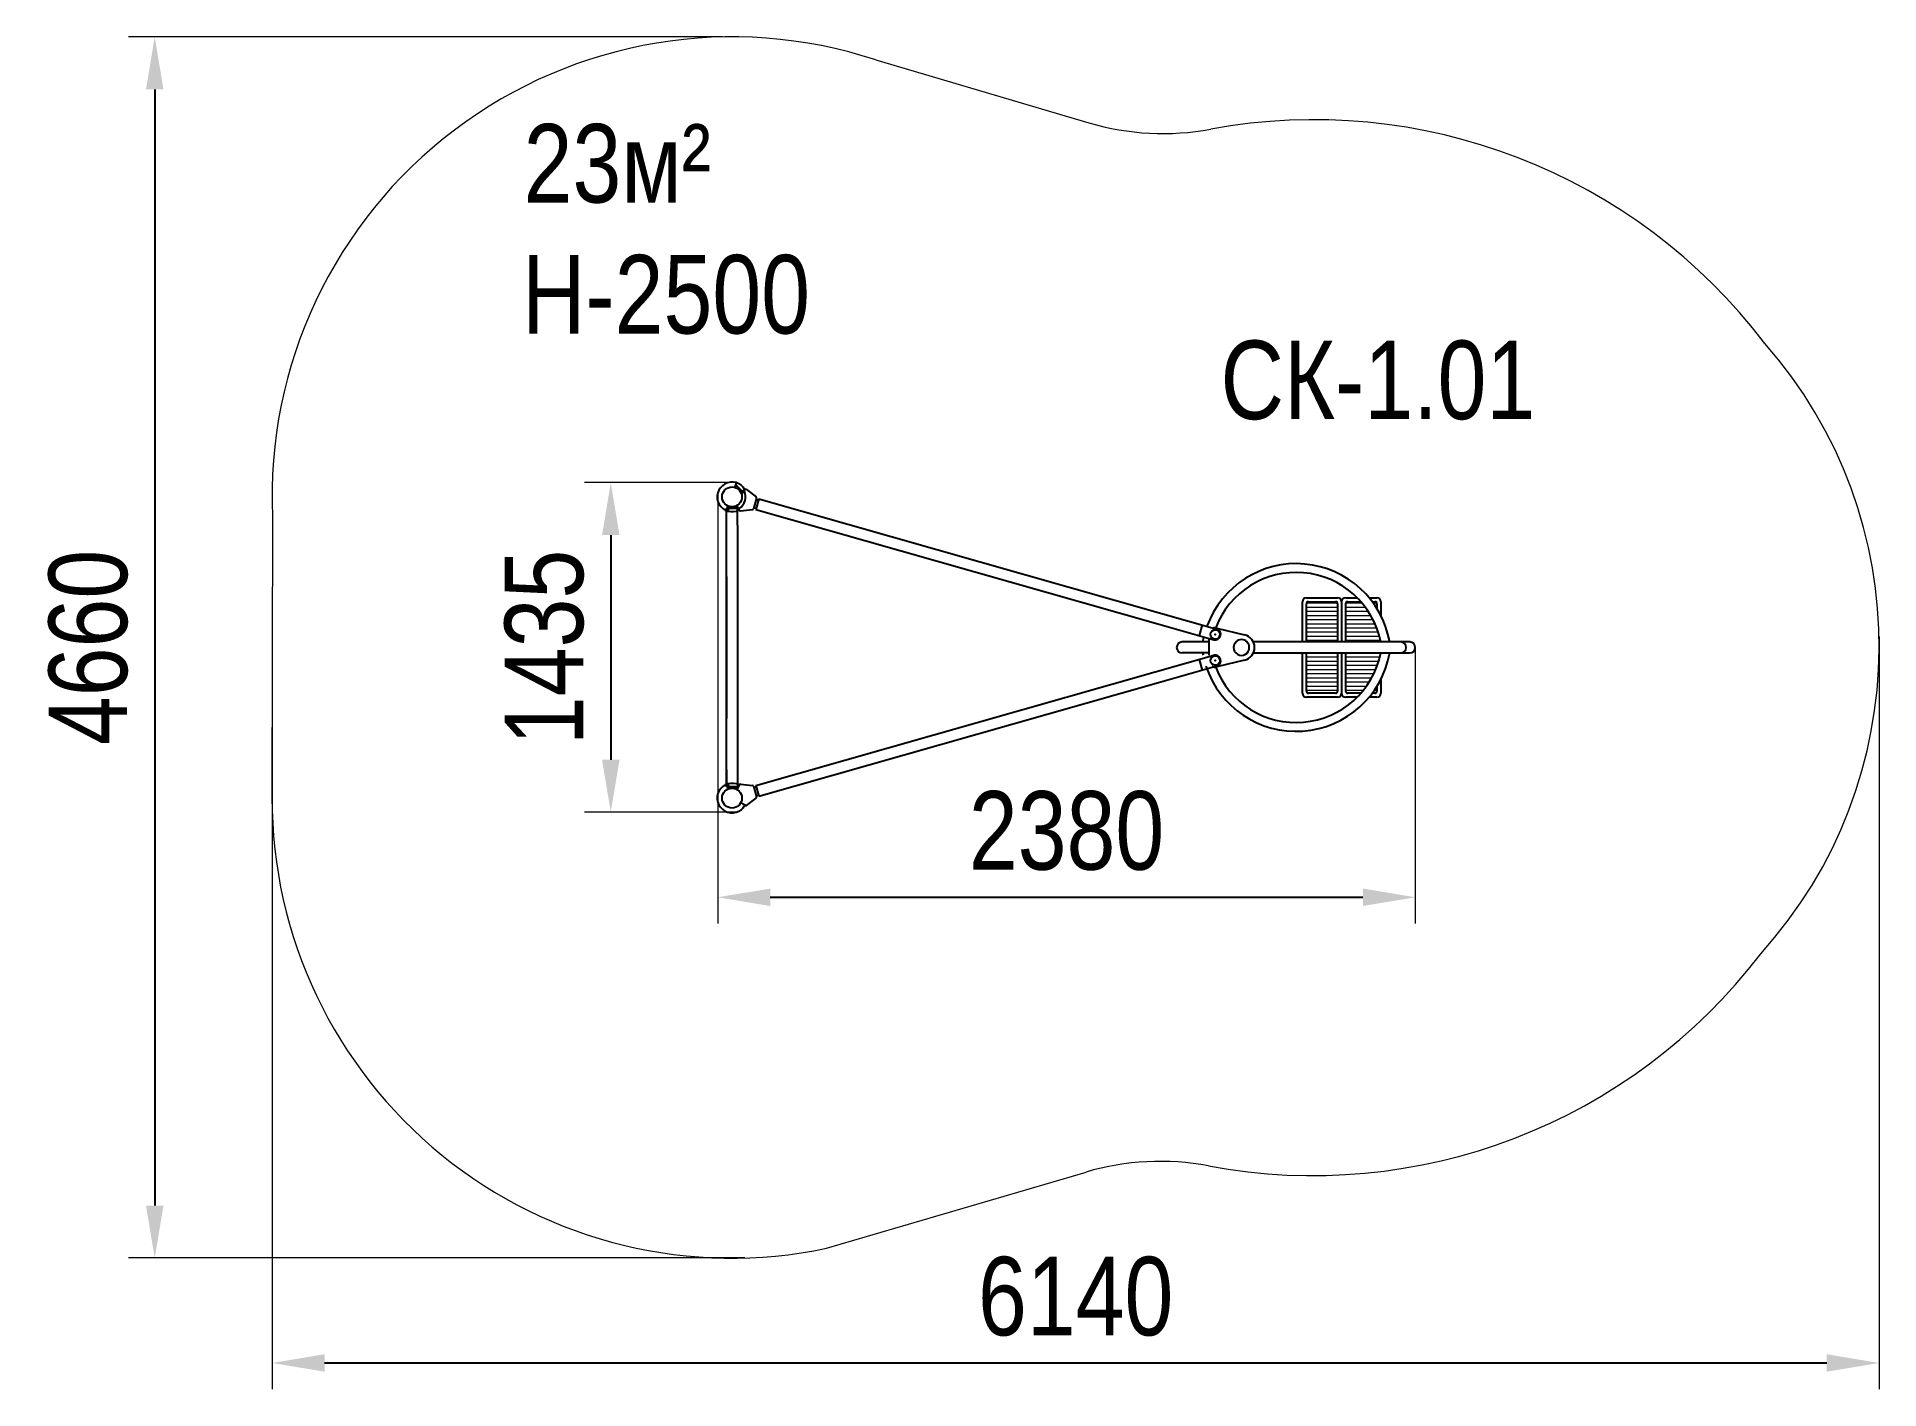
# Model space of a CAD drawing. Header units: millimetres. Extents: x -3832 to 3203, y -2569 to 2595.
import ezdxf

# ---------------------------------------------------------------- set-up
doc = ezdxf.new("R2010")
doc.units = ezdxf.units.MM
for name, color, linetype in [('DIKOM_АРТИКУЛ', 7, 'Continuous'), ('DIKOM_ЗОНА', 80, 'Continuous'), ('DIKOM_ОБЪЕКТ', 7, 'Continuous'), ('DIKOM_РАЗМЕР_ЗОНА', 7, 'Continuous'), ('DIKOM_РАЗМЕР_ОБЪЕКТА', 7, 'Continuous')]:
    doc.layers.add(name, color=color, linetype=linetype)
doc.styles.add('style1', font='arial.ttf', dxfattribs={"width": 0.8})
doc.dimstyles.new('1-50', dxfattribs={"dimtxt": 300, "dimasz": 200, "dimexe": 100, "dimexo": 0, "dimgap": 100, "dimtad": 1, "dimdec": 0, "dimtxsty": 'style1', "dimcen": 0, "dimclrd": 7, "dimclre": 7, "dimadec": 1, "dimazin": 2, "dimtfac": 1, "dimtdec": 0, "dimtmove": 0, "dimatfit": 3, "dimfxl": 0, "dimlwd": 25, "dimlwe": 18, "dimarcsym": 0})
pattern_1 = [(0, (-3372.056, -2424.08), (0, 15.875), [])]

# ---------------------------------------------------------------- blocks, each defined once
blk = doc.blocks.new('*D1')
at = {"layer": 'Defpoints', "color": 0, "transparency": 16777216}
for p in [(-1231.8, 853.6), (1431.5, 263.1), (1431.5, -690.6)]:
    blk.add_point(p, dxfattribs=at)
at = {"layer": 'DIKOM_РАЗМЕР_ОБЪЕКТА', "color": 7, "lineweight": 18, "transparency": 16777216}
for p, q in [((-1231.8, 853.6), (-1231.8, -790.6)), ((1431.5, 263.1), (1431.5, -790.6))]:
    blk.add_line(p, q, dxfattribs=at)
at = {"layer": 'DIKOM_РАЗМЕР_ОБЪЕКТА', "color": 7, "lineweight": 25, "transparency": 16777216}
blk.add_line((-1031.8, -690.6), (1231.5, -690.6), dxfattribs=at)
at = {"layer": 'DIKOM_РАЗМЕР_ОБЪЕКТА', "color": 7, "transparency": 16777216}
for points in [[(-1031.8, -657.3), (-1031.8, -724), (-1231.8, -690.6)], [(1231.5, -657.3), (1231.5, -724), (1431.5, -690.6)]]:
    blk.add_solid(points, dxfattribs=at)
at = {"layer": 'DIKOM_РАЗМЕР_ОБЪЕКТА', "color": 0, "transparency": 16777216, "insert": (99.8, -437.4), "char_height": 300, "attachment_point": 5, "style": 'style1'}
blk.add_mtext('2380', dxfattribs=at)
blk = doc.blocks.new('*D2')
at = {"layer": 'Defpoints', "color": 0, "transparency": 16777216}
for p in [(-1162, 892.5), (-1640.4, -365.5), (-1159.8, -365.5)]:
    blk.add_point(p, dxfattribs=at)
at = {"layer": 'DIKOM_РАЗМЕР_ОБЪЕКТА', "color": 7, "lineweight": 18, "transparency": 16777216}
for p, q in [((-1162, 892.5), (-1740.4, 892.5)), ((-1159.8, -365.5), (-1740.4, -365.5))]:
    blk.add_line(p, q, dxfattribs=at)
at = {"layer": 'DIKOM_РАЗМЕР_ОБЪЕКТА', "color": 7, "lineweight": 25, "transparency": 16777216}
blk.add_line((-1640.4, 692.5), (-1640.4, -165.5), dxfattribs=at)
at = {"layer": 'DIKOM_РАЗМЕР_ОБЪЕКТА', "color": 7, "transparency": 16777216}
for points in [[(-1673.7, 692.5), (-1607, 692.5), (-1640.4, 892.5)], [(-1673.7, -165.5), (-1607, -165.5), (-1640.4, -365.5)]]:
    blk.add_solid(points, dxfattribs=at)
at = {"layer": 'DIKOM_РАЗМЕР_ОБЪЕКТА', "color": 0, "transparency": 16777216, "insert": (-1893.6, 263.5), "char_height": 300, "attachment_point": 5, "rotation": 90, "style": 'style1'}
blk.add_mtext('1435', dxfattribs=at)
blk = doc.blocks.new('*D0')
at = {"layer": 'Defpoints', "color": 0, "transparency": 16777216}
for p in [(-2933.1, 304.6), (3202.5, 304.6), (3202.5, -2468.6)]:
    blk.add_point(p, dxfattribs=at)
at = {"layer": 'DIKOM_РАЗМЕР_ЗОНА', "color": 7, "lineweight": 18, "transparency": 16777216}
for p, q in [((-2933.1, 304.6), (-2933.1, -2568.6)), ((3202.5, 304.6), (3202.5, -2568.6))]:
    blk.add_line(p, q, dxfattribs=at)
at = {"layer": 'DIKOM_РАЗМЕР_ЗОНА', "color": 7, "lineweight": 25, "transparency": 16777216}
blk.add_line((-2733.1, -2468.6), (3002.5, -2468.6), dxfattribs=at)
at = {"layer": 'DIKOM_РАЗМЕР_ЗОНА', "color": 7, "transparency": 16777216}
for points in [[(-2733.1, -2435.3), (-2733.1, -2502), (-2933.1, -2468.6)], [(3002.5, -2435.3), (3002.5, -2502), (3202.5, -2468.6)]]:
    blk.add_solid(points, dxfattribs=at)
at = {"layer": 'DIKOM_РАЗМЕР_ЗОНА', "color": 0, "transparency": 16777216, "insert": (134.7, -2215.5), "char_height": 300, "attachment_point": 5, "style": 'style1'}
blk.add_mtext('6140', dxfattribs=at)
blk = doc.blocks.new('*D3')
at = {"layer": 'Defpoints', "color": 0, "transparency": 16777216}
for p in [(-1214.2, 2594.2), (-3381.8, -2067.7), (-1128.9, -2067.7)]:
    blk.add_point(p, dxfattribs=at)
at = {"layer": 'DIKOM_РАЗМЕР_ЗОНА', "color": 7, "lineweight": 18, "transparency": 16777216}
for p, q in [((-1214.2, 2594.2), (-3481.8, 2594.2)), ((-1128.9, -2067.7), (-3481.8, -2067.7))]:
    blk.add_line(p, q, dxfattribs=at)
at = {"layer": 'DIKOM_РАЗМЕР_ЗОНА', "color": 7, "lineweight": 25, "transparency": 16777216}
blk.add_line((-3381.8, 2394.2), (-3381.8, -1867.7), dxfattribs=at)
at = {"layer": 'DIKOM_РАЗМЕР_ЗОНА', "color": 7, "transparency": 16777216}
for points in [[(-3415.1, 2394.2), (-3348.4, 2394.2), (-3381.8, 2594.2)], [(-3415.1, -1867.7), (-3348.4, -1867.7), (-3381.8, -2067.7)]]:
    blk.add_solid(points, dxfattribs=at)
at = {"layer": 'DIKOM_РАЗМЕР_ЗОНА', "color": 0, "transparency": 16777216, "insert": (-3634.9, 263.3), "char_height": 300, "attachment_point": 5, "rotation": 90, "style": 'style1'}
blk.add_mtext('4660', dxfattribs=at)

msp = doc.modelspace()

# ---------------------------------------------------------------- hatches: boundary and pattern name
at = {"layer": 'DIKOM_ЗОНА', "lineweight": 15}
h = msp.add_hatch(dxfattribs=at)
h.set_pattern_fill('LINE', scale=5)
h.set_pattern_definition(pattern_1)
h.paths.add_polyline_path([(1135, 284.1), (1135, 429.9, 0.414214), (1127, 437.9), (1023.4, 437.9, 0.414214), (1015.4, 429.9), (1015.4, 284.1)])
h = msp.add_hatch(dxfattribs=at)
h.set_pattern_fill('LINE', scale=5)
h.set_pattern_definition(pattern_1)
h.paths.add_polyline_path([(1015.4, 96.3, 0.414214), (1023.4, 88.3), (1127, 88.3, 0.414214), (1135, 96.3), (1135, 242.1), (1015.4, 242.1)])
h.paths.add_polyline_path([(1299.7, 242.1), (1165.4, 242.1), (1165.4, 96.3, 0.414214), (1173.4, 88.3), (1223.8, 88.3, 0.132534)])
h.paths.add_polyline_path([(1299.7, 284.1, 0.132534), (1223.8, 437.9), (1173.4, 437.9, 0.414214), (1165.4, 429.9), (1165.4, 284.1)])
h.paths.add_polyline_path([(1285, 411.4), (1285, 429.9, 0.414214), (1277, 437.9), (1266.9, 437.9, -0.022136)], flags=17)
h.paths.add_polyline_path([(1266.9, 88.3), (1277, 88.3, 0.414214), (1285, 96.3), (1285, 114.8, -0.022136)], flags=17)

# ---------------------------------------------------------------- linework, layer by layer
at = {"layer": 'DIKOM_ЗОНА', "color": 3, "lineweight": 15}
for p, q in [((-628.6, 2506.6), (185.2, 2266.4)), ((-2932.4, 763.1), (-2934, -309.3)), ((-816.4, -2030.9), (174.8, -1739.6))]:
    msp.add_line(p, q, dxfattribs=at)
for centre, radius, start, end in [((-1177.5, 838.1), 1756.5, 71.78881, 182.44828), ((468.4, 3225.4), 1000, 253.54876, 280.48345), ((1043.9, 114.9), 2163.3, 37.24056, 100.48345), ((1452.5, 267.8), 1750, 317.87936, 41.35485), ((-1177.5, -311.9), 1756.5, 179.91444, 281.86182), ((1039.1, 398.8), 2152.1, 259.35357, 322.68144), ((456.7, -2699), 1000, 79.35357, 106.37525)]:
    msp.add_arc(centre, radius, start, end, dxfattribs=at)
at = {"layer": 'DIKOM_ОБЪЕКТ'}
for p, q in [((-1162, 892.5), (-1167.1, 874.7)), ((-1158.9, 880.4), (-1165.2, 874.1)), ((-1161.9, 883.4), (-1132.2, 853.7)), ((-1126.2, 866.7), (-1144.3, 856.6)), ((-1135.3, 856.7), (-1141.5, 850.4)), ((-1121.8, 866.4), (-1085.5, 838)), ((-1198.5, 534.1), (-1198.5, 795.1)), ((-1156.5, 795.1), (-1198.5, 795.1)), ((-1194.3, 795.1), (-1194.3, 804)), ((-1194.3, 795.1), (-1160.8, 795.1)), ((-1187.9, 801.6), (-1193, 783.8)), ((-1160.8, 795.1), (-1160.8, 804)), ((-1148.9, 786.8), (-1159, 804.9)), ((-1156.5, 730.1), (-1156.5, 795.1)), ((-1145, 784.8), (-1099.2, 789.8)), ((-1084.1, 833.7), (-1095.8, 792.7)), ((-1094.6, 797.1), (-1084.9, 794.4)), ((-1074.6, 830.7), (-1086.1, 790.3)), ((-1086.1, 790.3), (439, 356.4)), ((-1085.4, 829.3), (-1075.8, 826.6)), ((-1074.6, 830.7), (449.9, 396.9)), ((-1156.5, 730.1), (-1156.5, -203.9)), ((-1198.5, -7.9), (-1198.5, 534.1)), ((-1198.5, 534.1), (-1198.5, -7.9)), ((1000.2, 284.1), (1000.2, 437.1)), ((1015.4, 284.1), (1015.4, 429.9)), ((1016.2, 453.1), (1134.2, 453.1)), ((1023.4, 437.9), (1127, 437.9)), ((1135, 429.9), (1135, 284.1)), ((1150.2, 437.1), (1150.2, 284.1)), ((1165.4, 429.9), (1165.4, 284.1)), ((1166.2, 453.1), (1209.6, 453.1)), ((1173.4, 437.9), (1223.8, 437.9)), ((1254.9, 453.1), (1284.2, 453.1)), ((1266.9, 437.9), (1277, 437.9)), ((1285, 429.9), (1285, 411.4)), ((1300.2, 437.1), (1300.2, 384.3)), ((439, 356.4), (662, 292.9)), ((449.9, 396.9), (673.5, 333.3)), ((642.7, 284.1), (541.2, 284.1)), ((617.7, 349.2), (606.2, 308.8)), ((642.7, 298.8), (642.7, 234.1)), ((673.6, 337.4), (779.5, 311.7)), ((1410.5, 284.1), (813.1, 284.1)), ((438.5, 169.7), (662, 233.3)), ((642.7, 242.1), (541.2, 242.1)), ((606.2, 217.5), (617.7, 177.1)), ((779.5, 214.5), (673.6, 188.8)), ((813.1, 242.1), (1410.5, 242.1)), ((1000.2, 89.1), (1000.2, 242.1)), ((1015.4, 96.3), (1015.4, 242.1)), ((1135, 242.1), (1135, 96.3)), ((1150.2, 242.1), (1150.2, 89.1)), ((1165.4, 242.1), (1165.4, 96.3)), ((-1086.1, -264), (438.5, 169.7)), ((450.5, 129.5), (673.5, 192.9)), ((1300.2, 141.9), (1300.2, 89.1)), ((-1074.6, -304.4), (450.5, 129.5)), ((1134.2, 73.1), (1016.2, 73.1)), ((1127, 88.3), (1023.4, 88.3)), ((1209.6, 73.1), (1166.2, 73.1)), ((1223.8, 88.3), (1173.4, 88.3)), ((1284.2, 73.1), (1254.9, 73.1)), ((1277, 88.3), (1266.9, 88.3)), ((1285, 114.8), (1285, 96.3)), ((-1198.5, -268.9), (-1198.5, -7.9)), ((-1198.5, -203.9), (-1198.5, -268.9)), ((-1156.5, -203.9), (-1156.5, -268.9)), ((-1156.5, -268.9), (-1198.5, -268.9)), ((-1194.3, -268.9), (-1194.3, -277.8)), ((-1194.3, -268.9), (-1160.8, -268.9)), ((-1193, -257.5), (-1187.9, -275.3)), ((-1160.8, -268.9), (-1160.8, -277.8)), ((-1148.9, -260.6), (-1159, -278.7)), ((-1145, -258.5), (-1099.2, -263.6)), ((-1095.8, -266.5), (-1084.1, -307.5)), ((-1094.6, -270.9), (-1084.9, -268.1)), ((-1086.1, -264), (-1074.6, -304.4)), ((-1126.2, -340.5), (-1144.3, -330.4)), ((-1121.8, -340.1), (-1085.5, -311.7)), ((-1085.4, -303.1), (-1075.8, -300.3))]:
    msp.add_line(p, q, dxfattribs=at)
for centre, radius in [((-1177.5, 838.1), 38), ((667.7, 313.1), 18), ((667.7, 213.1), 18), ((-1177.5, -311.9), 38)]:
    msp.add_circle(centre, radius, dxfattribs=at)
for centre, radius, start, end in [((-1177.5, 838.1), 56.5, 29.11799, 299.11799), ((-1183.6, 839.9), 57.9, 307.32556, 20.91043), ((-1124.2, 863.2), 4, 51.92842, 119.11799), ((-1145.4, 788.8), 4, 209.11799, 276.30756), ((-1099.7, 793.8), 4, 276.30756, 344.11799), ((-1088, 834.8), 4, 344.11799, 51.92842), ((976.7, 220.5), 362.7, 10.11147, 159.94486), ((976.7, 220.5), 329.2, 11.15314, 159.06326), ((1016.2, 437.1), 16, 90, 180), ((1023.4, 429.9), 8, 90, 180), ((1127, 429.9), 8, 0, 90), ((1134.2, 437.1), 16, 0, 90), ((1166.2, 437.1), 16, 90, 180), ((1173.4, 429.9), 8, 90, 180), ((1277, 429.9), 8, 0, 90), ((1284.2, 437.1), 16, 0, 90), ((541.2, 263.1), 21, 90, 180), ((976.7, 220.5), 362.7, 166.58428, 169.88853), ((667.7, 313.1), 25, 76.35592, 105.78444), ((667.7, 313.1), 21, 254.11799, 74.11799), ((767.7, 263.1), 30, 0, 179.19779), ((767.7, 263.1), 50, 283.64408, 76.35592), ((1375.4, 263.1), 21, 0, 90), ((1410.5, 263.1), 21, 0, 90), ((541.2, 263.1), 21, 180, 270), ((976.7, 305.8), 362.7, 190.11147, 191.39801), ((976.7, 305.8), 362.7, 198.26643, 349.88853), ((667.7, 213.1), 21, 285.88201, 105.88201), ((976.7, 305.8), 329.2, 200.93674, 348.84686), ((767.7, 263.1), 30, 179.19779, 0), ((1375.4, 263.1), 21, 270, 0), ((1410.5, 263.1), 21, 270, 0), ((667.7, 213.1), 25, 237.14012, 283.64408), ((1016.2, 89.1), 16, 180, 270), ((1023.4, 96.3), 8, 180, 270), ((1127, 96.3), 8, 270, 0), ((1134.2, 89.1), 16, 270, 0), ((1166.2, 89.1), 16, 180, 270), ((1173.4, 96.3), 8, 180, 270), ((1277, 96.3), 8, 270, 0), ((1284.2, 89.1), 16, 270, 0), ((-1177.5, -311.9), 56.5, 60.88201, 330.88201), ((-1145.4, -262.5), 4, 83.69244, 150.88201), ((-1099.7, -267.6), 4, 15.88201, 83.69244), ((-1124.2, -337), 4, 240.88201, 308.07158), ((-1088, -308.6), 4, 308.07158, 15.88201)]:
    msp.add_arc(centre, radius, start, end, dxfattribs=at)
for p in [(667.7, 313.1), (667.7, 213.1)]:
    msp.add_point(p, dxfattribs=at)

# ---------------------------------------------------------------- texts
at = {"layer": 'DIKOM_АРТИКУЛ', "color": 7, "linetype": 'Continuous', "lineweight": 15, "insert": (687.9, 1434.9), "char_height": 300, "attachment_point": 1, "style": 'style1'}
msp.add_mtext_dynamic_manual_height_columns('СК-1.01', width=6012.174, gutter_width=12.5, heights=[0], dxfattribs=at)
at = {"layer": 'DIKOM_РАЗМЕР_ОБЪЕКТА', "char_height": 300, "attachment_point": 1, "style": 'style1'}
for s, insert in [('23м²', (-1973.1, 2261.9)), ('H-2500', (-1979.2, 1761.9))]:
    msp.add_mtext_dynamic_manual_height_columns(s, width=4694.74, gutter_width=12.5, heights=[0], dxfattribs=dict(at, insert=insert))

# ---------------------------------------------------------------- dimensions: what is measured, and where the dimension line sits
at = {"layer": 'DIKOM_РАЗМЕР_ЗОНА'}
dim = msp.add_linear_dim(base=(-3381.8, -2067.7), p1=(-1214.2, 2594.2), p2=(-1128.9, -2067.7), angle=90, text='4660', dimstyle='1-50', dxfattribs=at)
dim.commit()
dim.dimension.update_dxf_attribs({"geometry": '*D3', "text_midpoint": (-3381.8, 263.3), "dimtype": 160})
dim = msp.add_linear_dim(base=(3202.5, -2468.6), p1=(-2933.1, 304.6), p2=(3202.5, 304.6), text='6140', dimstyle='1-50', dxfattribs=at)
dim.commit()
dim.dimension.update_dxf_attribs({"geometry": '*D0', "text_midpoint": (134.7, -2468.6), "dimtype": 160})
at = {"layer": 'DIKOM_РАЗМЕР_ОБЪЕКТА'}
dim = msp.add_linear_dim(base=(-1640.4, -365.5), p1=(-1162, 892.5), p2=(-1159.8, -365.5), angle=90, text='1435', dimstyle='1-50', dxfattribs=at)
dim.commit()
dim.dimension.update_dxf_attribs({"geometry": '*D2', "text_midpoint": (-1640.4, 263.5), "dimtype": 160})
dim = msp.add_linear_dim(base=(1431.5, -690.6), p1=(-1231.8, 853.6), p2=(1431.5, 263.1), text='2380', dimstyle='1-50', dxfattribs=at)
dim.commit()
dim.dimension.update_dxf_attribs({"geometry": '*D1', "text_midpoint": (99.8, -690.6), "dimtype": 160})

doc.saveas('drawing.dxf')
